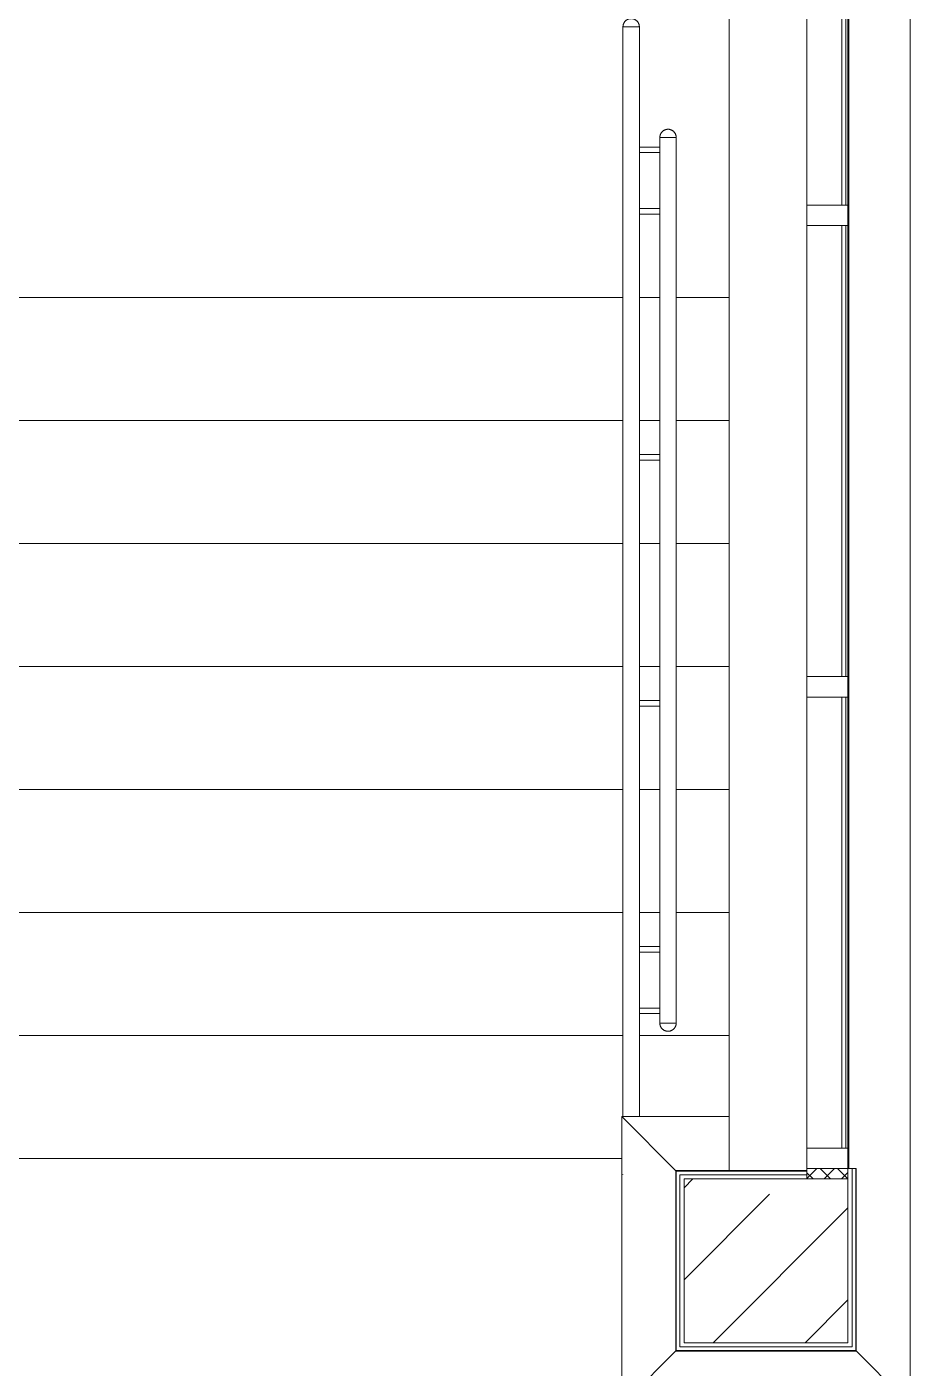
# Model space of a CAD drawing. Header units: millimetres. Extents: x -515342 to 330399, y -224905 to 507333.
# Drawn here: x -316592 to -314436, y -43960 to -40689 of the extents above; entities that cross this region are included whole.
import ezdxf

# ---------------------------------------------------------------- set-up
doc = ezdxf.new("R2010")
doc.units = ezdxf.units.MM
doc.layers.get('0').update_dxf_attribs({"lineweight": 0})
for name, color, linetype, lineweight in [('Витраж', 7, 'Continuous', 0), ('Лестницы', 7, 'Continuous', 0), ('Несущие колонны', 7, 'Continuous', 0), ('Ограждение', 7, 'Continuous', 0), ('Панели витража', 7, 'Continuous', 0), ('Перекрытие', 7, 'Continuous', 0), ('Стены отделка', 7, 'Continuous', 0), ('Стены перегородки', 7, 'Continuous', 0), ('Стены штриховка', 7, 'Continuous', 0)]:
    doc.layers.add(name, color=color, linetype=linetype, lineweight=lineweight)

# ---------------------------------------------------------------- blocks, each defined once
blk = doc.blocks.new('Ограждение - АР_Ограждение_Балясина_D40 доп поручень 700_900-10028959-О_АР_П_1_0_000_План 1 этажа')
at = {"layer": 'Ограждение'}
for p, q in [((-20, 6.7), (-60, 6.7)), ((-20, 6.7), (-60, 6.7)), ((-60, -6.7), (-20, -6.7)), ((-60, -6.7), (-20, -6.7))]:
    blk.add_line(p, q, dxfattribs=at)
at = {"layer": 'Ограждение', "flags": 128}
for points in [[(-69.7, 6.7), (-68.6, 6.7), (-67.4, 6.7), (-66.3, 6.7), (-65.1, 6.7), (-63.9, 6.7), (-62.7, 6.7), (-61.5, 6.7), (-60.3, 6.7), (-60, 6.7)], [(-69.7, 6.7), (-68.6, 6.7), (-67.4, 6.7), (-66.3, 6.7), (-65.1, 6.7), (-63.9, 6.7), (-62.7, 6.7), (-61.5, 6.7), (-60.3, 6.7), (-60, 6.7)], [(-60, -6.7), (-61.2, -6.7), (-62.4, -6.7), (-63.6, -6.7), (-64.8, -6.7), (-66, -6.7), (-67.1, -6.7), (-68.3, -6.7), (-69.4, -6.7)], [(-60, -6.7), (-61.2, -6.7), (-62.4, -6.7), (-63.6, -6.7), (-64.8, -6.7), (-66, -6.7), (-67.1, -6.7), (-68.3, -6.7), (-69.4, -6.7)]]:
    blk.add_lwpolyline(points, dxfattribs=at)
blk = doc.blocks.new('Ограждение - АР_Ограждение_Балясина_D40 доп поручень 700_900-10240712-О_АР_П_1_0_000_План 1 этажа')
at = {"layer": 'Ограждение'}
for p, q in [((-20, 6.7), (-60, 6.7)), ((-20, 6.7), (-60, 6.7)), ((-60, -6.7), (-19.8, -6.7)), ((-60, -6.7), (-19.8, -6.7))]:
    blk.add_line(p, q, dxfattribs=at)
at = {"layer": 'Ограждение', "flags": 128}
for points in [[(-69.7, 6.7), (-68.6, 6.7), (-67.4, 6.7), (-66.3, 6.7), (-65.1, 6.7), (-63.9, 6.7), (-62.7, 6.7), (-61.5, 6.7), (-60.3, 6.7), (-60, 6.7)], [(-69.7, 6.7), (-68.6, 6.7), (-67.4, 6.7), (-66.3, 6.7), (-65.1, 6.7), (-63.9, 6.7), (-62.7, 6.7), (-61.5, 6.7), (-60.3, 6.7), (-60, 6.7)], [(-60, -6.7), (-61.2, -6.7), (-62.4, -6.7), (-63.6, -6.7), (-64.8, -6.7), (-66, -6.7), (-67.1, -6.7), (-68.3, -6.7), (-69.4, -6.7)], [(-60, -6.7), (-61.2, -6.7), (-62.4, -6.7), (-63.6, -6.7), (-64.8, -6.7), (-66, -6.7), (-67.1, -6.7), (-68.3, -6.7), (-69.4, -6.7)]]:
    blk.add_lwpolyline(points, dxfattribs=at)
blk = doc.blocks.new('Ограждение - АР_Ограждение_Балясина_D40 доп поручень 700_900-10240715-О_АР_П_1_0_000_План 1 этажа')
at = {"layer": 'Ограждение'}
for p, q in [((-20, 6.7), (-60, 6.7)), ((-20, 6.7), (-60, 6.7)), ((-60, -6.7), (-20, -6.7)), ((-60, -6.7), (-20, -6.7))]:
    blk.add_line(p, q, dxfattribs=at)
at = {"layer": 'Ограждение', "flags": 128}
for points in [[(-69.7, 6.7), (-68.6, 6.7), (-67.4, 6.7), (-66.3, 6.7), (-65.1, 6.7), (-63.9, 6.7), (-62.7, 6.7), (-61.5, 6.7), (-60.3, 6.7), (-60, 6.7)], [(-69.7, 6.7), (-68.6, 6.7), (-67.4, 6.7), (-66.3, 6.7), (-65.1, 6.7), (-63.9, 6.7), (-62.7, 6.7), (-61.5, 6.7), (-60.3, 6.7), (-60, 6.7)], [(-60, -6.7), (-61.2, -6.7), (-62.4, -6.7), (-63.6, -6.7), (-64.8, -6.7), (-66, -6.7), (-67.1, -6.7), (-68.3, -6.7), (-69.4, -6.7)], [(-60, -6.7), (-61.2, -6.7), (-62.4, -6.7), (-63.6, -6.7), (-64.8, -6.7), (-66, -6.7), (-67.1, -6.7), (-68.3, -6.7), (-69.4, -6.7)]]:
    blk.add_lwpolyline(points, dxfattribs=at)
blk = doc.blocks.new('Ограждение - Ограждение-9707695-О_АР_П_1_0_000_План 1 этажа')
for name, p in [('Ограждение - АР_Ограждение_Балясина_D40 доп поручень 700_900-10028959-О_АР_П_1_0_000_План 1 этажа', (59726, -5390)), ('Ограждение - АР_Ограждение_Балясина_D40 доп поручень 700_900-10028959-О_АР_П_1_0_000_План 1 этажа', (59726, -5540)), ('Ограждение - АР_Ограждение_Балясина_D40 доп поручень 700_900-10028959-О_АР_П_1_0_000_План 1 этажа', (59726, -5540)), ('Ограждение - АР_Ограждение_Балясина_D40 доп поручень 700_900-10240715-О_АР_П_1_0_000_План 1 этажа', (59726, -6140)), ('Ограждение - АР_Ограждение_Балясина_D40 доп поручень 700_900-10240715-О_АР_П_1_0_000_План 1 этажа', (59726, -6740)), ('Ограждение - АР_Ограждение_Балясина_D40 доп поручень 700_900-10240715-О_АР_П_1_0_000_План 1 этажа', (59726, -7340)), ('Ограждение - АР_Ограждение_Балясина_D40 доп поручень 700_900-10240712-О_АР_П_1_0_000_План 1 этажа', (59726, -7490))]:
    blk.add_blockref(name, p)
blk = doc.blocks.new('Тип верхнего поручня - Верхний поручень_Внутренний_-9707698-О_АР_П_1_0_000_План 1 этажа')
at = {"layer": 'Ограждение'}
for p, q in [((59706, -5359.9), (59706, -5390)), ((59723.7, -5359.9), (59728.3, -5359.9)), ((59746, -5390), (59746, -5359.9)), ((59706, -5390), (59706, -5727.5)), ((59746, -5727.5), (59746, -5390)), ((59706, -5761.8), (59706, -7461.1)), ((59746, -7461.1), (59746, -5761.8)), ((59706, -7512.5), (59706, -7520.1)), ((59728.3, -7520.1), (59723.7, -7520.1)), ((59746, -7520.1), (59746, -7512.5))]:
    blk.add_line(p, q, dxfattribs=at)
at = {"layer": 'Ограждение', "flags": 128}
for points in [[(59706, -5727.5), (59706, -5730.7), (59706, -5733.9), (59706, -5737), (59706, -5740.2), (59706, -5743.4), (59706, -5746.5), (59706, -5749.6), (59706, -5752.6), (59706, -5755.6), (59706, -5758.6), (59706, -5761.5), (59706, -5761.8)], [(59746, -5761.8), (59746, -5758.9), (59746, -5755.9), (59746, -5752.9), (59746, -5749.8), (59746, -5746.7), (59746, -5743.6), (59746, -5740.5), (59746, -5737.3), (59746, -5734.1), (59746, -5730.9), (59746, -5727.7), (59746, -5727.5)], [(59706, -7512.5), (59706, -7507.7), (59706, -7503), (59706, -7498.2), (59706, -7493.4), (59706, -7488.7), (59706, -7484), (59706, -7479.4), (59706, -7474.8), (59706, -7470.3), (59706, -7465.8), (59706, -7461.4), (59706, -7461.1)], [(59746, -7461.1), (59746, -7465.4), (59746, -7469.9), (59746, -7474.4), (59746, -7479), (59746, -7483.6), (59746, -7488.3), (59746, -7493), (59746, -7497.8), (59746, -7502.5), (59746, -7507.3), (59746, -7512.1), (59746, -7512.5)]]:
    blk.add_lwpolyline(points, dxfattribs=at)
blk = doc.blocks.new('Тип верхнего поручня - АР_Ограждение_Ограничение_D40-V48-О_АР_П_1_0_000_План 1 этажа')
at = {"layer": 'Ограждение', "flags": 128}
for points in [[(0, 20), (0.8, 20), (1.6, 19.9), (2.4, 19.9), (3.2, 19.7), (4, 19.6), (4.8, 19.4), (5.5, 19.2), (6.3, 19), (7, 18.7), (7.8, 18.4), (8.5, 18.1), (9.2, 17.7), (9.9, 17.4), (10.6, 16.9), (11.3, 16.5), (11.9, 16), (12.6, 15.6), (13.2, 15), (13.8, 14.5), (14.3, 13.9), (14.9, 13.3), (15.4, 12.7), (15.9, 12.1), (16.4, 11.5), (16.8, 10.8), (17.2, 10.1), (17.6, 9.4), (18, 8.7), (18.3, 8), (18.6, 7.2), (18.9, 6.5), (19.2, 5.7), (19.4, 5), (19.6, 4.2), (19.7, 3.4), (19.8, 2.6), (19.9, 1.8), (20, 1), (20, 0.2), (20, 0)], [(20, 0), (20, -0.8), (19.9, -1.6), (19.9, -2.4), (19.7, -3.2), (19.6, -4), (19.4, -4.8), (19.2, -5.5), (19, -6.3), (18.7, -7), (18.4, -7.8), (18.1, -8.5), (17.7, -9.2), (17.4, -9.9), (16.9, -10.6), (16.5, -11.3), (16, -11.9), (15.6, -12.6), (15, -13.2), (14.5, -13.8), (13.9, -14.3), (13.3, -14.9), (12.7, -15.4), (12.1, -15.9), (11.5, -16.4), (10.8, -16.8), (10.1, -17.2), (9.4, -17.6), (8.7, -18), (8, -18.3), (7.2, -18.6), (6.5, -18.9), (5.7, -19.2), (5, -19.4), (4.2, -19.6), (3.4, -19.7), (2.6, -19.8), (1.8, -19.9), (1, -20), (0.2, -20), (0, -20)]]:
    blk.add_lwpolyline(points, dxfattribs=at)
blk = doc.blocks.new('Тип верхнего поручня - Верхний поручень_Внутренний_-V51-О_АР_П_1_0_000_План 1 этажа')
at = {"layer": 'Ограждение'}
for p, q in [((59706, -5359.9), (59746, -5359.9)), ((59706, -5727.5), (59706, -5359.9)), ((59746, -5727.5), (59746, -5359.9)), ((59706, -5770.4), (59706, -5727.5)), ((59746, -5770.4), (59746, -5727.5)), ((59706, -7469.6), (59706, -5770.4)), ((59746, -7469.6), (59746, -5770.4)), ((59706, -7512.5), (59706, -7469.6)), ((59746, -7512.5), (59746, -7469.6)), ((59706, -7520.1), (59706, -7512.5)), ((59706, -7520.1), (59746, -7520.1)), ((59746, -7520.1), (59746, -7512.5))]:
    blk.add_line(p, q, dxfattribs=at)
blk = doc.blocks.new('Тип перил - Перила_Внутренний_-9707709-О_АР_П_1_0_000_План 1 этажа')
at = {"layer": 'Ограждение'}
for p, q in [((59616, -5090), (59616, -5390)), ((59633.7, -5090), (59638.3, -5090)), ((59656, -5390), (59656, -5090)), ((59616, -5390), (59616, -5738.7)), ((59656, -5738.7), (59656, -5390)), ((59616, -5751.6), (59616, -7471.2)), ((59656, -7471.2), (59656, -5751.6)), ((59616, -7501.3), (59616, -7748)), ((59656, -7748), (59656, -7501.3)), ((59616, -7889.6), (59616, -7889.9))]:
    blk.add_line(p, q, dxfattribs=at)
at = {"layer": 'Ограждение', "flags": 128}
for points in [[(59616, -5738.7), (59616, -5739.9), (59616, -5741.1), (59616, -5742.3), (59616, -5743.5), (59616, -5744.7), (59616, -5745.9), (59616, -5747), (59616, -5748.2), (59616, -5749.3), (59616, -5750.4), (59616, -5751.5), (59616, -5751.6)], [(59656, -5751.6), (59656, -5750.5), (59656, -5749.4), (59656, -5748.3), (59656, -5747.1), (59656, -5746), (59656, -5744.8), (59656, -5743.6), (59656, -5742.4), (59656, -5741.2), (59656, -5740), (59656, -5738.8), (59656, -5738.7)], [(59616, -7501.3), (59616, -7498.5), (59616, -7495.7), (59616, -7492.9), (59616, -7490.1), (59616, -7487.4), (59616, -7484.6), (59616, -7481.9), (59616, -7479.3), (59616, -7476.6), (59616, -7474), (59616, -7471.5), (59616, -7471.2)], [(59656, -7471.2), (59656, -7473.8), (59656, -7476.4), (59656, -7479), (59656, -7481.7), (59656, -7484.4), (59656, -7487.1), (59656, -7489.9), (59656, -7492.7), (59656, -7495.4), (59656, -7498.2), (59656, -7501), (59656, -7501.3)]]:
    blk.add_lwpolyline(points, dxfattribs=at)
blk = doc.blocks.new('Тип перил - АР_Ограждение_Ограничение_D40-138916-О_АР_П_1_0_000_План 1 этажа')
at = {"layer": 'Ограждение', "flags": 128}
for points in [[(0, 20), (0.8, 20), (1.6, 19.9), (2.4, 19.9), (3.2, 19.7), (4, 19.6), (4.8, 19.4), (5.5, 19.2), (6.3, 19), (7, 18.7), (7.8, 18.4), (8.5, 18.1), (9.2, 17.7), (9.9, 17.4), (10.6, 16.9), (11.3, 16.5), (11.9, 16), (12.6, 15.6), (13.2, 15), (13.8, 14.5), (14.3, 13.9), (14.9, 13.3), (15.4, 12.7), (15.9, 12.1), (16.4, 11.5), (16.8, 10.8), (17.2, 10.1), (17.6, 9.4), (18, 8.7), (18.3, 8), (18.6, 7.2), (18.9, 6.5), (19.2, 5.7), (19.4, 5), (19.6, 4.2), (19.7, 3.4), (19.8, 2.6), (19.9, 1.8), (20, 1), (20, 0.2), (20, 0)], [(20, 0), (20, -0.8), (19.9, -1.6), (19.9, -2.4), (19.7, -3.2), (19.6, -4), (19.4, -4.8), (19.2, -5.5), (19, -6.3), (18.7, -7), (18.4, -7.8), (18.1, -8.5), (17.7, -9.2), (17.4, -9.9), (16.9, -10.6), (16.5, -11.3), (16, -11.9), (15.6, -12.6), (15, -13.2), (14.5, -13.8), (13.9, -14.3), (13.3, -14.9), (12.7, -15.4), (12.1, -15.9), (11.5, -16.4), (10.8, -16.8), (10.1, -17.2), (9.4, -17.6), (8.7, -18), (8, -18.3), (7.2, -18.6), (6.5, -18.9), (5.7, -19.2), (5, -19.4), (4.2, -19.6), (3.4, -19.7), (2.6, -19.8), (1.8, -19.9), (1, -20), (0.2, -20), (0, -20)]]:
    blk.add_lwpolyline(points, dxfattribs=at)
blk = doc.blocks.new('Тип перил - Перила_Внутренний_-V52-О_АР_П_1_0_000_План 1 этажа')
at = {"layer": 'Ограждение'}
for p, q in [((59616, -5090), (59656, -5090)), ((59616, -5738.7), (59616, -5090)), ((59656, -5738.7), (59656, -5090)), ((59616, -5760.2), (59616, -5738.7)), ((59656, -5760.2), (59656, -5738.7)), ((59616, -7479.8), (59616, -5760.2)), ((59656, -7479.8), (59656, -5760.2)), ((59616, -7501.3), (59616, -7479.8)), ((59656, -7501.3), (59656, -7479.8)), ((59616, -7748), (59616, -7501.3)), ((59656, -7748), (59656, -7501.3))]:
    blk.add_line(p, q, dxfattribs=at)
blk = doc.blocks.new('Тип перил - Перила_Внутренний_-9707720-О_АР_П_1_0_000_План 1 этажа')
at = {"layer": 'Ограждение', "flags": 128}
for points in [[(59616, -5738.7), (59616, -5739.9), (59616, -5741.1), (59616, -5742.3), (59616, -5743.5), (59616, -5744.7), (59616, -5745.9)], [(59616, -5747), (59616, -5748.2), (59616, -5749.3), (59616, -5750.4), (59616, -5751.5)], [(59656, -5746), (59656, -5744.8), (59656, -5743.6), (59656, -5742.4), (59656, -5741.2), (59656, -5740), (59656, -5738.8), (59656, -5738.7)], [(59656, -5751.6), (59656, -5750.5), (59656, -5749.4), (59656, -5748.3), (59656, -5747.1)]]:
    blk.add_lwpolyline(points, dxfattribs=at)
blk = doc.blocks.new('Тип перил - Перила_Внутренний_-V53-О_АР_П_1_0_000_План 1 этажа')
at = {"layer": 'Ограждение'}
for p, q in [((59616, -5751.7), (59616, -5738.7)), ((59656, -5751.7), (59656, -5738.7))]:
    blk.add_line(p, q, dxfattribs=at)
blk = doc.blocks.new('Системная панель - АР_ПанельВитража__Cтекло_СМ4-10132525-О_АР_П_1_0_000_План 1 этажа')
at = {"layer": 'Панели витража', "lineweight": 18}
for p, q in [((550, -5), (-550, -5)), ((-550, -5), (-550, -15)), ((-550, -15), (550, -15)), ((550, -15), (550, -5))]:
    blk.add_line(p, q, dxfattribs=at)
blk = doc.blocks.new('Прямоугольный импост - АР_Импост_50х100 _импост витража_-10132519-О_АР_П_1_0_000_План 1 этажа')
at = {"layer": 'Витраж'}
for p, q in [((60065, -5525), (60065, -4425)), ((60165, -4425), (60165, -5525))]:
    blk.add_line(p, q, dxfattribs=at)
blk = doc.blocks.new('Прямоугольный импост - АР_Импост_50х100 _импост витража_-V95-О_АР_П_1_0_000_План 1 этажа')
at = {"layer": 'Витраж', "lineweight": 18}
for p, q in [((-25, 100), (25, 100)), ((-25, 0), (-25, 100)), ((25, 100), (25, 0)), ((25, 0), (-25, 0))]:
    blk.add_line(p, q, dxfattribs=at)
blk = doc.blocks.new('Прямоугольный импост - АР_Импост_50х100 _импост витража_-V96-О_АР_П_1_0_000_План 1 этажа')
at = {"layer": 'Витраж'}
h = blk.add_hatch(dxfattribs=at)
h.set_pattern_fill('FP_38', color=256, style=0, pattern_type=2)
h.set_pattern_definition([(225, (-6700, 60165), (106.066, -106.066), [])])
h.paths.add_polyline_path([(25, 100), (25, 0), (-25, 0), (-25, 100)])
at = {"layer": 'Витраж', "lineweight": 18}
for p, q in [((-25, 100), (25, 100)), ((-25, 0), (-25, 100)), ((25, 100), (25, 0)), ((25, 0), (-25, 0))]:
    blk.add_line(p, q, dxfattribs=at)
blk = doc.blocks.new('Прямоугольный импост - АР_Импост_50х100 _импост витража_-V97-О_АР_П_1_0_000_План 1 этажа')
at = {"layer": 'Витраж', "lineweight": 18}
for p, q in [((-25, 100), (25, 100)), ((-25, 0), (-25, 100)), ((25, 100), (25, 0)), ((25, 0), (-25, 0))]:
    blk.add_line(p, q, dxfattribs=at)
blk = doc.blocks.new('Панели_Витраж ТПТ75_Заполнение - АР_ПанельВитража_Монтажный зазор_100мм-10127290-О_АР_П_1_0_000_План 1 этажа')
at = {"layer": 'Панели витража'}
h = blk.add_hatch(dxfattribs=at)
h.set_pattern_fill('FP_39', color=256, style=0, pattern_type=2)
h.set_pattern_definition([(135, (-7887.5, -60165), (-21.213203, -21.213203), []), (225, (-7887.5, -60165), (21.213203, -21.213203), [])])
h.paths.add_polyline_path([(12.5, -100), (12.5, 0), (-12.5, 0), (-12.5, -100), (-8.5, -100)])
at = {"layer": 'Панели витража', "lineweight": 18}
for p, q in [((12.5, 0), (-12.5, 0)), ((-12.5, 0), (-12.5, -100)), ((-12.5, -100), (12.5, -100))]:
    blk.add_line(p, q, dxfattribs=at)
blk = doc.blocks.new('Ограждение - Ограждение-9980879-О_АР_П_1_0_000_План 1 этажа')
at = {"layer": 'Ограждение'}
for p, q in [((60167, -3159), (60167, -7875)), ((60317, -3159), (60317, -8452)), ((59746, -7881), (59613, -7748)), ((59613, -7748), (59613, -8452)), ((59875, -7748), (59613, -7748)), ((59746, -8319), (59613, -8452)), ((60184, -8319), (60317, -8452))]:
    blk.add_line(p, q, dxfattribs=at)
blk = doc.blocks.new('СД_Люблино_Фасады_rvt-1-О_АР_П_1_0_000_План 1 этажа')
at = {"layer": 'Лестницы'}
for p, q in [((56515, -5750), (59616.4, -5750)), ((56515, -5750), (59616.4, -5750)), ((59655.6, -5750), (59706, -5750)), ((59655.6, -5750), (59706, -5750)), ((59746, -5750), (59875, -5750)), ((59746, -5750), (59875, -5750)), ((56515, -6050), (59616, -6050)), ((56515, -6050), (59616, -6050)), ((59656, -6050), (59706, -6050)), ((59656, -6050), (59706, -6050)), ((59746, -6050), (59875, -6050)), ((59746, -6050), (59875, -6050)), ((56515, -6350), (59616, -6350)), ((56515, -6350), (59616, -6350)), ((59656, -6350), (59706, -6350)), ((59656, -6350), (59706, -6350)), ((59746, -6350), (59875, -6350)), ((59746, -6350), (59875, -6350)), ((56515, -6650), (59616, -6650)), ((56515, -6650), (59616, -6650)), ((59656, -6650), (59706, -6650)), ((59656, -6650), (59706, -6650)), ((59746, -6650), (59875, -6650)), ((59746, -6650), (59875, -6650)), ((56515, -6950), (59616, -6950)), ((56515, -6950), (59616, -6950)), ((59656, -6950), (59706, -6950)), ((59656, -6950), (59706, -6950)), ((59746, -6950), (59875, -6950)), ((59746, -6950), (59875, -6950)), ((56515, -7250), (59616, -7250)), ((56515, -7250), (59616, -7250)), ((59656, -7250), (59706, -7250)), ((59656, -7250), (59706, -7250)), ((59746, -7250), (59875, -7250)), ((59746, -7250), (59875, -7250)), ((56515, -7550), (59616, -7550)), ((56515, -7550), (59616, -7550)), ((59656, -7550), (59875, -7550)), ((59656, -7550), (59875, -7550)), ((56602, -7850), (59613, -7850)), ((56602, -7850), (59613, -7850))]:
    blk.add_line(p, q, dxfattribs=at)
at = {"layer": 'Перекрытие'}
blk.add_line((59875, -3070), (59875, -7880), dxfattribs=at)
at = {"layer": 'Стены отделка', "lineweight": 9}
for p, q in [((60065, -7880), (59745, -7880)), ((59745, -7880), (59745, -7881)), ((59745, -7881), (59745, -7890)), ((60065, -7881), (60065, -7880)), ((60065, -7890), (60065, -7881)), ((60184, -7875), (60175, -7875)), ((60185, -7875), (60184, -7875)), ((60185, -8300), (60185, -7875)), ((59745, -7900), (59745, -8320)), ((60185, -8319), (60185, -8310)), ((59745, -8320), (59746, -8320)), ((59746, -8320), (59755, -8320)), ((59765, -8320), (60185, -8320)), ((60185, -8320), (60185, -8319))]:
    blk.add_line(p, q, dxfattribs=at)
at = {"layer": 'Стены перегородки'}
for p, q in [((60165, -7875), (60165, -7900)), ((60175, -7875), (60165, -7875)), ((60175, -8300), (60175, -7875)), ((59745, -7890), (59745, -7900)), ((60065, -7890), (59755, -7890)), ((59755, -7900), (59755, -7890)), ((59755, -7900), (59755, -8310)), ((60065, -7900), (60065, -7890)), ((59765, -8310), (59755, -8310)), ((59765, -8310), (60175, -8310)), ((60175, -8300), (60175, -8310)), ((60185, -8310), (60185, -8300)), ((59755, -8320), (59765, -8320))]:
    blk.add_line(p, q, dxfattribs=at)
at = {"layer": 'Стены штриховка'}
for p, q in [((59746, -7880), (59745, -7880)), ((59745, -7880), (59745, -7881)), ((59746, -7881), (59745, -7881)), ((59746, -7881), (59746, -7880)), ((60065, -7881), (59746, -7881)), ((59746, -7890), (59746, -7881)), ((60184, -8300), (60184, -7875)), ((59745, -7890), (59745, -7900)), ((59745, -7890), (59746, -7890)), ((59746, -7900), (59746, -7890)), ((59746, -7900), (59746, -8319)), ((60184, -8300), (60184, -8310)), ((60184, -8310), (60184, -8319)), ((60185, -8310), (60184, -8310)), ((60185, -8310), (60185, -8300)), ((59746, -8319), (59745, -8319)), ((59745, -8319), (59745, -8320)), ((59745, -8320), (59746, -8320)), ((59746, -8319), (59746, -8320)), ((59755, -8319), (59746, -8319)), ((59765, -8319), (59755, -8319)), ((59755, -8320), (59755, -8319)), ((59755, -8320), (59765, -8320)), ((59765, -8319), (60184, -8319)), ((60184, -8319), (60185, -8319)), ((60184, -8319), (60184, -8320)), ((60184, -8320), (60185, -8320)), ((60185, -8320), (60185, -8319))]:
    blk.add_line(p, q, dxfattribs=at)
at = {"layer": 'Витраж', "lineweight": 9}
for p in [(0, 0), (0, -1150), (0, -2300)]:
    blk.add_blockref('Прямоугольный импост - АР_Импост_50х100 _импост витража_-10132519-О_АР_П_1_0_000_План 1 этажа', p, dxfattribs=at)
at = {"layer": 'Витраж', "lineweight": 9, "extrusion": (0, 0, -1), "rotation": 270.0000000000001}
for name, p in [('Прямоугольный импост - АР_Импост_50х100 _импост витража_-V95-О_АР_П_1_0_000_План 1 этажа', (-60165, -5550)), ('Прямоугольный импост - АР_Импост_50х100 _импост витража_-V96-О_АР_П_1_0_000_План 1 этажа', (-60165, -6700)), ('Прямоугольный импост - АР_Импост_50х100 _импост витража_-V97-О_АР_П_1_0_000_План 1 этажа', (-60165, -7850))]:
    blk.add_blockref(name, p, dxfattribs=at)
at = {"layer": 'Ограждение', "lineweight": 9}
for name in ['Ограждение - Ограждение-9980879-О_АР_П_1_0_000_План 1 этажа', 'Тип перил - Перила_Внутренний_-9707709-О_АР_П_1_0_000_План 1 этажа', 'Тип перил - Перила_Внутренний_-V52-О_АР_П_1_0_000_План 1 этажа', 'Тип верхнего поручня - Верхний поручень_Внутренний_-9707698-О_АР_П_1_0_000_План 1 этажа', 'Тип верхнего поручня - Верхний поручень_Внутренний_-V51-О_АР_П_1_0_000_План 1 этажа', 'Ограждение - Ограждение-9707695-О_АР_П_1_0_000_План 1 этажа', 'Тип перил - Перила_Внутренний_-9707720-О_АР_П_1_0_000_План 1 этажа', 'Тип перил - Перила_Внутренний_-V53-О_АР_П_1_0_000_План 1 этажа']:
    blk.add_blockref(name, (0, 0), dxfattribs=at)
for name, p, rotation in [('Тип перил - АР_Ограждение_Ограничение_D40-138916-О_АР_П_1_0_000_План 1 этажа', (59636, -5090), 90), ('Тип верхнего поручня - АР_Ограждение_Ограничение_D40-V48-О_АР_П_1_0_000_План 1 этажа', (59726, -5359.9), 90), ('Тип верхнего поручня - АР_Ограждение_Ограничение_D40-V48-О_АР_П_1_0_000_План 1 этажа', (59726, -7520.1), 270)]:
    blk.add_blockref(name, p, dxfattribs=dict(at, rotation=rotation))
at = {"layer": 'Панели витража', "lineweight": 9, "rotation": 269.9999999999999}
for name, p in [('Системная панель - АР_ПанельВитража__Cтекло_СМ4-10132525-О_АР_П_1_0_000_План 1 этажа', (60165, -4975)), ('Системная панель - АР_ПанельВитража__Cтекло_СМ4-10132525-О_АР_П_1_0_000_План 1 этажа', (60165, -6125)), ('Системная панель - АР_ПанельВитража__Cтекло_СМ4-10132525-О_АР_П_1_0_000_План 1 этажа', (60165, -7275)), ('Панели_Витраж ТПТ75_Заполнение - АР_ПанельВитража_Монтажный зазор_100мм-10127290-О_АР_П_1_0_000_План 1 этажа', (60165, -7887.5))]:
    blk.add_blockref(name, p, dxfattribs=at)
blk = doc.blocks.new('Колонна несущая_Железобетон_Прямоугольная - АР_Колонна_400x400 мм-10112176-О_АР_П_1_0_000_План 1 этажа')
at = {"layer": 'Несущие колонны'}
h = blk.add_hatch(dxfattribs=at)
h.set_pattern_fill('FP_82', color=256, style=0, pattern_type=2)
h.set_pattern_definition([(45, (-59965, 8100), (-224.5064, 224.5064), []), (45, (-59740.5, 8100), (-224.5064, 224.5064), [396.875, -79.375, 3.353, -76.022])])
h.paths.add_polyline_path([(-200, -200), (200, -200), (200, 200), (-200, 200), (-200, -51.1)])
at = {"layer": 'Несущие колонны', "lineweight": 18}
for p, q in [((-200, -200), (-200, 200)), ((-200, 200), (200, 200)), ((200, 200), (-200, 200)), ((-200, 200), (-200, -200)), ((200, 200), (200, -200)), ((200, -200), (200, 200)), ((200, -200), (-200, -200)), ((-200, -200), (200, -200))]:
    blk.add_line(p, q, dxfattribs=at)

msp = doc.modelspace()

# ---------------------------------------------------------------- block references
msp.add_blockref('СД_Люблино_Фасады_rvt-1-О_АР_П_1_0_000_План 1 этажа', (-374753.1427, -35598.5295))
at = {"layer": 'Несущие колонны'}
msp.add_blockref('Колонна несущая_Железобетон_Прямоугольная - АР_Колонна_400x400 мм-10112176-О_АР_П_1_0_000_План 1 этажа', (-314788.1427, -43698.5295), dxfattribs=at)

doc.saveas('drawing.dxf')
